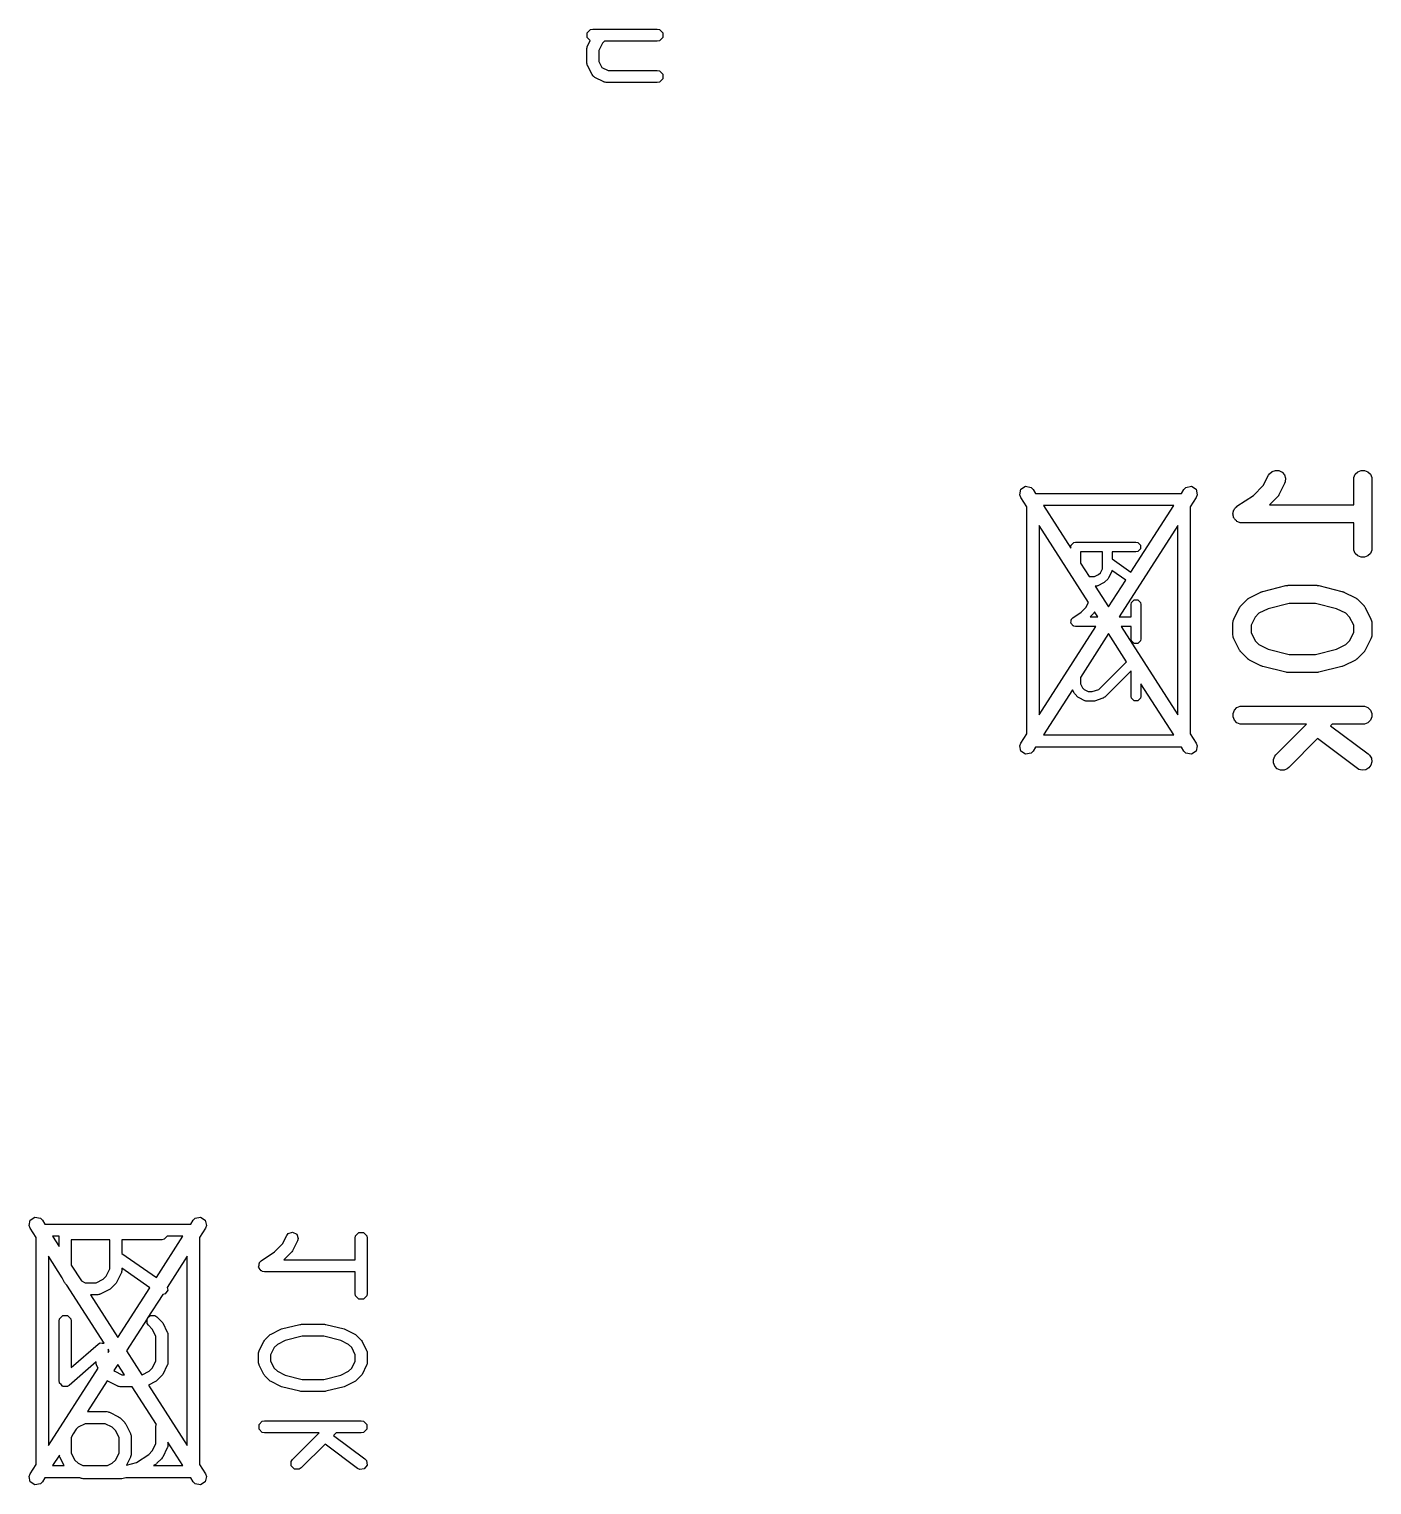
# Model space of a CAD drawing. Header units: inches. Extents: x 0.38 to 5.39, y 0.07 to 3.28.
# Drawn here: x 2.2934 to 2.7309, y 2.044 to 2.5185 of the extents above; entities that cross this region are included whole.
import ezdxf

# ---------------------------------------------------------------- set-up
doc = ezdxf.new("R2010")
doc.units = ezdxf.units.IN
doc.header["$MEASUREMENT"] = 0
doc.layers.add('BLACK', color=250, linetype='CONTINUOUS')

msp = doc.modelspace()

# ---------------------------------------------------------------- linework, layer by layer
at = {"layer": 'BLACK', "linetype": 'CONTINUOUS'}
for p, q in [((2.47525, 2.51732), (2.47632, 2.51838)), ((2.47525, 2.51581), (2.47525, 2.51732)), ((2.47624, 2.51482), (2.47525, 2.51581)), ((2.47632, 2.51838), (2.47707, 2.51853)), ((2.47707, 2.51853), (2.49807, 2.51853)), ((2.49807, 2.51853), (2.49882, 2.51838)), ((2.49882, 2.51838), (2.49989, 2.51732)), ((2.49989, 2.51581), (2.49882, 2.51475)), ((2.49989, 2.51732), (2.49989, 2.51581)), ((2.4751, 2.51207), (2.47512, 2.51216)), ((2.4751, 2.50757), (2.4751, 2.51207)), ((2.47511, 2.51221), (2.47519, 2.51251)), ((2.47512, 2.51216), (2.47511, 2.51221)), ((2.47519, 2.51251), (2.47525, 2.51282)), ((2.47525, 2.51282), (2.47528, 2.51285)), ((2.47528, 2.51285), (2.47531, 2.51295)), ((2.47531, 2.51295), (2.47624, 2.51482)), ((2.48019, 2.5139), (2.47904, 2.5116)), ((2.47904, 2.5116), (2.47904, 2.50803)), ((2.48088, 2.5146), (2.48019, 2.5139)), ((2.49807, 2.5146), (2.48088, 2.5146)), ((2.49882, 2.51475), (2.49807, 2.5146)), ((2.47512, 2.50747), (2.4751, 2.50757)), ((2.47511, 2.50743), (2.47512, 2.50747)), ((2.47519, 2.50712), (2.47511, 2.50743)), ((2.47525, 2.50681), (2.47519, 2.50712)), ((2.47528, 2.50678), (2.47525, 2.50681)), ((2.47531, 2.50669), (2.47528, 2.50678)), ((2.47681, 2.50369), (2.47531, 2.50669)), ((2.47904, 2.50803), (2.48004, 2.50603)), ((2.48004, 2.50603), (2.48203, 2.50504)), ((2.47705, 2.50338), (2.47681, 2.50369)), ((2.47708, 2.50328), (2.47705, 2.50338)), ((2.47719, 2.50319), (2.47708, 2.50328)), ((2.47728, 2.50308), (2.47719, 2.50319)), ((2.47738, 2.50305), (2.47728, 2.50308)), ((2.47769, 2.50281), (2.47738, 2.50305)), ((2.48069, 2.50131), (2.47769, 2.50281)), ((2.48078, 2.50128), (2.48069, 2.50131)), ((2.48082, 2.50125), (2.48078, 2.50128)), ((2.48112, 2.50119), (2.48082, 2.50125)), ((2.48143, 2.5011), (2.48112, 2.50119)), ((2.48147, 2.50112), (2.48143, 2.5011)), ((2.48157, 2.5011), (2.48147, 2.50112)), ((2.49807, 2.5011), (2.48157, 2.5011)), ((2.48203, 2.50504), (2.49807, 2.50504)), ((2.49807, 2.50504), (2.49882, 2.50489)), ((2.49882, 2.50125), (2.49807, 2.5011)), ((2.49882, 2.50489), (2.49989, 2.50382)), ((2.49989, 2.50231), (2.49882, 2.50125)), ((2.49989, 2.50382), (2.49989, 2.50231)), ((2.69556, 2.36976), (2.69722, 2.37308)), ((2.69722, 2.37308), (2.69753, 2.37357)), ((2.69753, 2.37357), (2.6984, 2.37432)), ((2.6984, 2.37432), (2.69949, 2.37469)), ((2.69949, 2.37469), (2.70064, 2.37461)), ((2.70064, 2.37461), (2.70167, 2.37409)), ((2.70167, 2.37409), (2.70243, 2.37322)), ((2.70243, 2.37322), (2.70279, 2.37213)), ((2.72509, 2.37233), (2.72553, 2.3734)), ((2.72553, 2.3734), (2.72634, 2.37421)), ((2.72634, 2.37421), (2.72741, 2.37465)), ((2.72741, 2.37465), (2.72856, 2.37465)), ((2.72856, 2.37465), (2.72963, 2.37421)), ((2.72963, 2.37421), (2.73044, 2.3734)), ((2.73044, 2.3734), (2.73088, 2.37233)), ((2.61622, 2.36675), (2.6166, 2.36851)), ((2.6166, 2.36851), (2.61812, 2.36949)), ((2.61812, 2.36949), (2.61989, 2.36911)), ((2.61989, 2.36911), (2.62053, 2.36844)), ((2.62053, 2.36844), (2.62135, 2.36717)), ((2.66888, 2.36717), (2.66971, 2.36844)), ((2.66971, 2.36844), (2.67035, 2.36911)), ((2.67035, 2.36911), (2.67211, 2.36949)), ((2.67211, 2.36949), (2.67363, 2.36851)), ((2.67363, 2.36851), (2.67402, 2.36675)), ((2.69236, 2.36655), (2.69556, 2.36976)), ((2.7025, 2.37044), (2.70063, 2.36669)), ((2.70271, 2.37098), (2.7025, 2.37044)), ((2.70279, 2.37213), (2.70271, 2.37098)), ((2.72503, 2.37176), (2.72509, 2.37233)), ((2.72503, 2.36346), (2.72503, 2.37176)), ((2.73088, 2.37233), (2.73094, 2.37176)), ((2.73094, 2.37176), (2.73094, 2.34926)), ((2.61656, 2.36589), (2.61622, 2.36675)), ((2.61854, 2.3628), (2.61656, 2.36589)), ((2.62135, 2.36717), (2.66888, 2.36717)), ((2.67368, 2.36589), (2.67169, 2.3628)), ((2.67402, 2.36675), (2.67368, 2.36589)), ((2.68698, 2.36297), (2.69236, 2.36655)), ((2.70008, 2.36592), (2.69762, 2.36346)), ((2.69762, 2.36346), (2.72503, 2.36346)), ((2.70026, 2.36615), (2.70008, 2.36592)), ((2.70032, 2.3662), (2.70026, 2.36615)), ((2.70038, 2.36629), (2.70032, 2.3662)), ((2.70044, 2.36637), (2.70038, 2.36629)), ((2.70047, 2.36644), (2.70044, 2.36637)), ((2.70063, 2.36669), (2.70047, 2.36644)), ((2.61854, 2.28886), (2.61854, 2.3628)), ((2.62388, 2.36323), (2.6328, 2.34935)), ((2.66635, 2.36323), (2.62388, 2.36323)), ((2.65242, 2.34155), (2.66635, 2.36323)), ((2.67169, 2.3628), (2.67169, 2.28886)), ((2.68566, 2.36051), (2.68572, 2.3608)), ((2.68572, 2.36023), (2.68566, 2.36051)), ((2.68572, 2.36109), (2.68583, 2.36136)), ((2.68572, 2.3608), (2.68572, 2.36109)), ((2.68572, 2.35993), (2.68572, 2.36023)), ((2.68583, 2.35967), (2.68572, 2.35993)), ((2.68583, 2.36136), (2.68589, 2.36164)), ((2.68589, 2.35938), (2.68583, 2.35967)), ((2.68589, 2.36164), (2.68605, 2.36188)), ((2.68605, 2.35914), (2.68589, 2.35938)), ((2.68605, 2.36188), (2.68616, 2.36215)), ((2.68616, 2.35887), (2.68605, 2.35914)), ((2.68616, 2.36215), (2.68637, 2.36236)), ((2.68636, 2.35866), (2.68616, 2.35887)), ((2.68652, 2.35842), (2.68636, 2.35866)), ((2.68637, 2.36236), (2.68653, 2.3626)), ((2.68653, 2.3626), (2.68697, 2.36296)), ((2.68697, 2.36296), (2.68697, 2.36297)), ((2.68697, 2.36297), (2.68698, 2.36297)), ((2.68698, 2.36297), (2.68698, 2.36297)), ((2.63857, 2.33164), (2.62248, 2.35667)), ((2.62248, 2.35667), (2.62248, 2.29498)), ((2.66776, 2.35667), (2.64864, 2.32693)), ((2.66776, 2.29498), (2.66776, 2.35667)), ((2.68677, 2.35826), (2.68652, 2.35842)), ((2.68697, 2.35805), (2.68677, 2.35826)), ((2.68724, 2.35794), (2.68697, 2.35805)), ((2.68748, 2.35778), (2.68724, 2.35794)), ((2.68777, 2.35773), (2.68748, 2.35778)), ((2.68804, 2.35761), (2.68777, 2.35773)), ((2.68861, 2.35756), (2.68804, 2.35761)), ((2.72503, 2.35756), (2.68861, 2.35756)), ((2.68861, 2.35756), (2.68861, 2.35756)), ((2.68861, 2.35756), (2.68861, 2.35756)), ((2.68861, 2.35756), (2.68861, 2.35756)), ((2.72503, 2.34926), (2.72503, 2.35756)), ((2.6328, 2.34973), (2.63292, 2.35033)), ((2.6328, 2.34935), (2.6328, 2.34973)), ((2.63292, 2.35033), (2.63377, 2.35118)), ((2.63377, 2.35118), (2.63438, 2.3513)), ((2.63438, 2.3513), (2.65406, 2.3513)), ((2.65406, 2.3513), (2.65466, 2.35118)), ((2.65466, 2.35118), (2.65552, 2.35033)), ((2.65552, 2.34913), (2.65466, 2.34828)), ((2.65552, 2.35033), (2.65552, 2.34913)), ((2.72509, 2.34869), (2.72503, 2.34926)), ((2.73094, 2.34926), (2.73088, 2.34869)), ((2.64311, 2.34816), (2.63595, 2.34816)), ((2.63595, 2.34816), (2.63595, 2.34446)), ((2.63595, 2.34446), (2.63878, 2.34006)), ((2.64311, 2.3426), (2.64311, 2.34816)), ((2.65406, 2.34816), (2.64626, 2.34816)), ((2.64626, 2.34816), (2.64626, 2.34586)), ((2.64626, 2.34586), (2.65242, 2.34155)), ((2.65466, 2.34828), (2.65406, 2.34816)), ((2.72553, 2.34762), (2.72509, 2.34869)), ((2.72634, 2.34681), (2.72553, 2.34762)), ((2.72741, 2.34637), (2.72634, 2.34681)), ((2.72856, 2.34637), (2.72741, 2.34637)), ((2.72963, 2.34681), (2.72856, 2.34637)), ((2.73044, 2.34762), (2.72963, 2.34681)), ((2.73088, 2.34869), (2.73044, 2.34762)), ((2.63878, 2.34006), (2.64057, 2.34006)), ((2.64057, 2.34006), (2.64188, 2.34071)), ((2.64188, 2.34071), (2.64246, 2.34129)), ((2.64246, 2.34129), (2.64311, 2.3426)), ((2.64516, 2.33965), (2.645, 2.33945)), ((2.6461, 2.34153), (2.64516, 2.33965)), ((2.64612, 2.3416), (2.6461, 2.34153)), ((2.64614, 2.34163), (2.64612, 2.3416)), ((2.64619, 2.34188), (2.64614, 2.34163)), ((2.64624, 2.34204), (2.64619, 2.34188)), ((2.65071, 2.3389), (2.64624, 2.34204)), ((2.64094, 2.33691), (2.6408, 2.33691)), ((2.6408, 2.33691), (2.64512, 2.3302)), ((2.64101, 2.33692), (2.64094, 2.33691)), ((2.64105, 2.33691), (2.64101, 2.33692)), ((2.64129, 2.33698), (2.64105, 2.33691)), ((2.64154, 2.33703), (2.64129, 2.33698)), ((2.64157, 2.33705), (2.64154, 2.33703)), ((2.64164, 2.33707), (2.64157, 2.33705)), ((2.64352, 2.33801), (2.64164, 2.33707)), ((2.64372, 2.33817), (2.64352, 2.33801)), ((2.64393, 2.33831), (2.64372, 2.33817)), ((2.64486, 2.33924), (2.64393, 2.33831)), ((2.645, 2.33945), (2.64486, 2.33924)), ((2.64512, 2.3302), (2.65071, 2.3389)), ((2.69104, 2.33315), (2.69479, 2.33503)), ((2.69479, 2.33503), (2.69484, 2.33505)), ((2.69484, 2.33505), (2.69485, 2.33506)), ((2.69485, 2.33506), (2.69509, 2.33514)), ((2.69509, 2.33514), (2.69533, 2.33524)), ((2.69533, 2.33524), (2.69536, 2.33524)), ((2.69536, 2.33524), (2.6954, 2.33525)), ((2.6954, 2.33525), (2.7029, 2.33713)), ((2.7029, 2.33713), (2.703, 2.33714)), ((2.703, 2.33714), (2.70304, 2.33716)), ((2.70304, 2.33716), (2.70325, 2.33718)), ((2.70325, 2.33718), (2.70347, 2.33721)), ((2.70347, 2.33721), (2.70351, 2.33721)), ((2.70351, 2.33721), (2.70361, 2.33722)), ((2.70361, 2.33722), (2.71299, 2.33722)), ((2.71299, 2.33722), (2.71309, 2.33721)), ((2.71309, 2.33721), (2.71313, 2.33721)), ((2.71313, 2.33721), (2.71335, 2.33718)), ((2.71335, 2.33718), (2.71356, 2.33716)), ((2.71356, 2.33716), (2.7136, 2.33714)), ((2.7136, 2.33714), (2.7137, 2.33713)), ((2.7137, 2.33713), (2.7212, 2.33525)), ((2.7212, 2.33525), (2.72124, 2.33524)), ((2.72124, 2.33524), (2.72127, 2.33524)), ((2.72127, 2.33524), (2.72151, 2.33514)), ((2.72151, 2.33514), (2.72175, 2.33506)), ((2.72175, 2.33506), (2.72176, 2.33505)), ((2.72176, 2.33505), (2.72181, 2.33503)), ((2.72181, 2.33503), (2.72556, 2.33315)), ((2.63777, 2.33004), (2.63857, 2.33164)), ((2.65249, 2.33098), (2.65261, 2.33159)), ((2.65249, 2.32693), (2.65249, 2.33098)), ((2.65261, 2.33159), (2.65346, 2.33244)), ((2.65346, 2.33244), (2.65466, 2.33244)), ((2.65466, 2.33244), (2.65552, 2.33159)), ((2.65552, 2.33159), (2.65564, 2.33098)), ((2.65564, 2.33098), (2.65564, 2.31973)), ((2.68785, 2.32996), (2.688, 2.33021)), ((2.688, 2.33021), (2.68803, 2.33028)), ((2.68803, 2.33028), (2.6881, 2.33036)), ((2.6881, 2.33036), (2.68816, 2.33045)), ((2.68816, 2.33045), (2.68822, 2.3305)), ((2.68822, 2.3305), (2.6884, 2.33073)), ((2.6884, 2.33073), (2.69028, 2.3326)), ((2.69028, 2.3326), (2.6905, 2.33279)), ((2.6905, 2.33279), (2.69055, 2.33285)), ((2.69055, 2.33285), (2.69064, 2.3329)), ((2.69064, 2.3329), (2.69072, 2.33297)), ((2.69072, 2.33297), (2.6908, 2.333)), ((2.6908, 2.333), (2.69104, 2.33315)), ((2.70398, 2.33131), (2.69714, 2.3296)), ((2.71262, 2.33131), (2.70398, 2.33131)), ((2.71946, 2.3296), (2.71262, 2.33131)), ((2.72556, 2.33315), (2.7258, 2.333)), ((2.7258, 2.333), (2.72588, 2.33297)), ((2.72588, 2.33297), (2.72596, 2.3329)), ((2.72596, 2.3329), (2.72605, 2.33285)), ((2.72605, 2.33285), (2.7261, 2.33279)), ((2.7261, 2.33279), (2.72632, 2.3326)), ((2.72632, 2.3326), (2.7282, 2.33073)), ((2.7282, 2.33073), (2.72838, 2.3305)), ((2.72838, 2.3305), (2.72844, 2.33045)), ((2.72844, 2.33045), (2.7285, 2.33036)), ((2.7285, 2.33036), (2.72857, 2.33028)), ((2.72857, 2.33028), (2.7286, 2.33021)), ((2.7286, 2.33021), (2.72875, 2.32996)), ((2.63283, 2.32505), (2.63292, 2.3255)), ((2.63292, 2.32596), (2.63304, 2.32608)), ((2.63292, 2.3255), (2.63292, 2.32596)), ((2.63304, 2.32608), (2.63307, 2.32623)), ((2.63307, 2.32623), (2.6335, 2.32667)), ((2.6335, 2.32667), (2.63618, 2.32846)), ((2.63618, 2.32846), (2.63777, 2.33004)), ((2.64018, 2.32799), (2.63912, 2.32693)), ((2.63912, 2.32693), (2.6416, 2.32693)), ((2.64032, 2.3282), (2.64018, 2.32799)), ((2.64047, 2.3284), (2.64032, 2.3282)), ((2.64055, 2.32856), (2.64047, 2.3284)), ((2.6416, 2.32693), (2.64055, 2.32856)), ((2.64864, 2.32693), (2.65249, 2.32693)), ((2.68566, 2.32489), (2.68572, 2.32547)), ((2.68572, 2.32547), (2.68576, 2.32556)), ((2.68576, 2.32556), (2.68577, 2.32567)), ((2.68577, 2.32567), (2.68597, 2.32621)), ((2.68597, 2.32621), (2.68785, 2.32996)), ((2.69292, 2.32689), (2.69157, 2.32419)), ((2.69411, 2.32809), (2.69292, 2.32689)), ((2.69714, 2.3296), (2.69411, 2.32809)), ((2.72249, 2.32809), (2.71946, 2.3296)), ((2.72368, 2.32689), (2.72249, 2.32809)), ((2.72503, 2.32419), (2.72368, 2.32689)), ((2.72875, 2.32996), (2.73063, 2.32621)), ((2.73063, 2.32621), (2.73083, 2.32567)), ((2.73083, 2.32567), (2.73084, 2.32556)), ((2.73084, 2.32556), (2.73088, 2.32547)), ((2.73088, 2.32547), (2.73094, 2.32489)), ((2.62248, 2.29498), (2.641, 2.32378)), ((2.63292, 2.32492), (2.63283, 2.32505)), ((2.63292, 2.32476), (2.63292, 2.32492)), ((2.63325, 2.32443), (2.63292, 2.32476)), ((2.6335, 2.32405), (2.63325, 2.32443)), ((2.63366, 2.32402), (2.6335, 2.32405)), ((2.63377, 2.3239), (2.63366, 2.32402)), ((2.63438, 2.32378), (2.63377, 2.3239)), ((2.641, 2.32378), (2.63438, 2.32378)), ((2.64512, 2.32146), (2.63595, 2.3072)), ((2.65099, 2.31233), (2.64512, 2.32146)), ((2.65249, 2.32378), (2.64924, 2.32378)), ((2.64924, 2.32378), (2.66776, 2.29498)), ((2.65249, 2.31973), (2.65249, 2.32378)), ((2.68566, 2.32114), (2.68566, 2.32489)), ((2.68572, 2.32056), (2.68566, 2.32114)), ((2.69157, 2.32419), (2.69157, 2.32184)), ((2.69157, 2.32184), (2.69292, 2.31914)), ((2.72368, 2.31914), (2.72503, 2.32184)), ((2.72503, 2.32184), (2.72503, 2.32419)), ((2.73094, 2.32114), (2.73088, 2.32056)), ((2.73094, 2.32489), (2.73094, 2.32114)), ((2.65261, 2.31913), (2.65249, 2.31973)), ((2.65346, 2.31828), (2.65261, 2.31913)), ((2.65466, 2.31828), (2.65346, 2.31828)), ((2.65552, 2.31913), (2.65466, 2.31828)), ((2.65564, 2.31973), (2.65552, 2.31913)), ((2.68576, 2.32047), (2.68572, 2.32056)), ((2.68577, 2.32036), (2.68576, 2.32047)), ((2.68597, 2.31982), (2.68577, 2.32036)), ((2.68785, 2.31607), (2.68597, 2.31982)), ((2.688, 2.31582), (2.68785, 2.31607)), ((2.69292, 2.31914), (2.69411, 2.31794)), ((2.69411, 2.31794), (2.69714, 2.31643)), ((2.69714, 2.31643), (2.70398, 2.31472)), ((2.71262, 2.31472), (2.71946, 2.31643)), ((2.71946, 2.31643), (2.72249, 2.31794)), ((2.72249, 2.31794), (2.72368, 2.31914)), ((2.72875, 2.31607), (2.7286, 2.31582)), ((2.73063, 2.31982), (2.72875, 2.31607)), ((2.73083, 2.32036), (2.73063, 2.31982)), ((2.73084, 2.32047), (2.73083, 2.32036)), ((2.73088, 2.32056), (2.73084, 2.32047)), ((2.64196, 2.3033), (2.65099, 2.31233)), ((2.68803, 2.31575), (2.688, 2.31582)), ((2.6881, 2.31567), (2.68803, 2.31575)), ((2.68816, 2.31558), (2.6881, 2.31567)), ((2.68822, 2.31553), (2.68816, 2.31558)), ((2.6884, 2.3153), (2.68822, 2.31553)), ((2.69028, 2.31343), (2.6884, 2.3153)), ((2.6905, 2.31324), (2.69028, 2.31343)), ((2.69055, 2.31318), (2.6905, 2.31324)), ((2.69064, 2.31313), (2.69055, 2.31318)), ((2.69072, 2.31306), (2.69064, 2.31313)), ((2.6908, 2.31303), (2.69072, 2.31306)), ((2.69104, 2.31287), (2.6908, 2.31303)), ((2.69479, 2.311), (2.69104, 2.31287)), ((2.70398, 2.31472), (2.71262, 2.31472)), ((2.72556, 2.31287), (2.72181, 2.311)), ((2.7258, 2.31303), (2.72556, 2.31287)), ((2.72588, 2.31306), (2.7258, 2.31303)), ((2.72596, 2.31313), (2.72588, 2.31306)), ((2.72605, 2.31318), (2.72596, 2.31313)), ((2.7261, 2.31324), (2.72605, 2.31318)), ((2.72632, 2.31343), (2.7261, 2.31324)), ((2.7282, 2.3153), (2.72632, 2.31343)), ((2.72838, 2.31553), (2.7282, 2.3153)), ((2.72844, 2.31558), (2.72838, 2.31553)), ((2.7285, 2.31567), (2.72844, 2.31558)), ((2.72857, 2.31575), (2.7285, 2.31567)), ((2.7286, 2.31582), (2.72857, 2.31575)), ((2.63595, 2.3072), (2.63595, 2.30511)), ((2.65249, 2.30937), (2.64393, 2.30081)), ((2.65249, 2.30099), (2.65249, 2.30937)), ((2.69484, 2.31098), (2.69479, 2.311)), ((2.69485, 2.31097), (2.69484, 2.31098)), ((2.69509, 2.31088), (2.69485, 2.31097)), ((2.69533, 2.31079), (2.69509, 2.31088)), ((2.69536, 2.31079), (2.69533, 2.31079)), ((2.6954, 2.31078), (2.69536, 2.31079)), ((2.7029, 2.3089), (2.6954, 2.31078)), ((2.703, 2.30889), (2.7029, 2.3089)), ((2.70304, 2.30887), (2.703, 2.30889)), ((2.70325, 2.30885), (2.70304, 2.30887)), ((2.70347, 2.30882), (2.70325, 2.30885)), ((2.70351, 2.30882), (2.70347, 2.30882)), ((2.70361, 2.30881), (2.70351, 2.30882)), ((2.71299, 2.30881), (2.70361, 2.30881)), ((2.71309, 2.30882), (2.71299, 2.30881)), ((2.71313, 2.30882), (2.71309, 2.30882)), ((2.71335, 2.30885), (2.71313, 2.30882)), ((2.71356, 2.30887), (2.71335, 2.30885)), ((2.7136, 2.30889), (2.71356, 2.30887)), ((2.7137, 2.3089), (2.7136, 2.30889)), ((2.7212, 2.31078), (2.7137, 2.3089)), ((2.72124, 2.31079), (2.7212, 2.31078)), ((2.72127, 2.31079), (2.72124, 2.31079)), ((2.72151, 2.31088), (2.72127, 2.31079)), ((2.72175, 2.31097), (2.72151, 2.31088)), ((2.72176, 2.31098), (2.72175, 2.31097)), ((2.72181, 2.311), (2.72176, 2.31098)), ((2.63338, 2.3032), (2.62388, 2.28843)), ((2.6339, 2.30216), (2.63338, 2.3032)), ((2.63406, 2.30196), (2.6339, 2.30216)), ((2.6342, 2.30175), (2.63406, 2.30196)), ((2.63514, 2.30081), (2.6342, 2.30175)), ((2.63595, 2.30511), (2.63661, 2.30379)), ((2.63661, 2.30379), (2.63718, 2.30322)), ((2.63718, 2.30322), (2.6385, 2.30256)), ((2.6385, 2.30256), (2.63974, 2.30256)), ((2.63974, 2.30256), (2.64196, 2.3033)), ((2.66635, 2.28843), (2.65564, 2.3051)), ((2.65564, 2.3051), (2.65564, 2.30099)), ((2.63535, 2.30067), (2.63514, 2.30081)), ((2.63555, 2.30051), (2.63535, 2.30067)), ((2.63742, 2.29958), (2.63555, 2.30051)), ((2.6375, 2.29956), (2.63742, 2.29958)), ((2.63752, 2.29953), (2.6375, 2.29956)), ((2.63777, 2.29948), (2.63752, 2.29953)), ((2.63801, 2.29942), (2.63777, 2.29948)), ((2.63805, 2.29943), (2.63801, 2.29942)), ((2.63813, 2.29941), (2.63805, 2.29943)), ((2.64, 2.29941), (2.63813, 2.29941)), ((2.64025, 2.29946), (2.64, 2.29941)), ((2.6405, 2.29949), (2.64025, 2.29946)), ((2.64331, 2.30043), (2.6405, 2.29949)), ((2.64338, 2.30047), (2.64331, 2.30043)), ((2.64342, 2.30047), (2.64338, 2.30047)), ((2.64362, 2.30061), (2.64342, 2.30047)), ((2.64384, 2.30073), (2.64362, 2.30061)), ((2.64386, 2.30077), (2.64384, 2.30073)), ((2.64393, 2.30081), (2.64386, 2.30077)), ((2.65261, 2.30038), (2.65249, 2.30099)), ((2.65346, 2.29953), (2.65261, 2.30038)), ((2.65466, 2.29953), (2.65346, 2.29953)), ((2.65552, 2.30038), (2.65466, 2.29953)), ((2.65564, 2.30099), (2.65552, 2.30038)), ((2.68616, 2.29653), (2.68697, 2.29735)), ((2.68697, 2.29735), (2.68804, 2.29779)), ((2.68804, 2.29779), (2.68861, 2.29785)), ((2.68861, 2.29785), (2.72798, 2.29785)), ((2.72798, 2.29785), (2.72856, 2.29779)), ((2.72856, 2.29779), (2.72963, 2.29735)), ((2.72963, 2.29735), (2.73044, 2.29653)), ((2.68572, 2.29547), (2.68616, 2.29653)), ((2.68572, 2.29432), (2.68572, 2.29547)), ((2.68616, 2.29325), (2.68572, 2.29432)), ((2.68697, 2.29244), (2.68616, 2.29325)), ((2.68804, 2.292), (2.68697, 2.29244)), ((2.72963, 2.29244), (2.72856, 2.292)), ((2.73044, 2.29325), (2.72963, 2.29244)), ((2.73044, 2.29653), (2.73088, 2.29547)), ((2.73088, 2.29432), (2.73044, 2.29325)), ((2.73088, 2.29547), (2.73088, 2.29432)), ((2.61656, 2.28577), (2.61854, 2.28886)), ((2.62388, 2.28843), (2.66635, 2.28843)), ((2.67169, 2.28886), (2.67368, 2.28577)), ((2.68861, 2.29194), (2.68804, 2.292)), ((2.70961, 2.29194), (2.68861, 2.29194)), ((2.69965, 2.28198), (2.70961, 2.29194)), ((2.71796, 2.29194), (2.71748, 2.29146)), ((2.71748, 2.29146), (2.72976, 2.28226)), ((2.72798, 2.29194), (2.71796, 2.29194)), ((2.72856, 2.292), (2.72798, 2.29194)), ((2.61622, 2.28491), (2.61656, 2.28577)), ((2.6166, 2.28314), (2.61622, 2.28491)), ((2.61812, 2.28216), (2.6166, 2.28314)), ((2.62053, 2.28321), (2.61989, 2.28255)), ((2.62135, 2.28449), (2.62053, 2.28321)), ((2.66888, 2.28449), (2.62135, 2.28449)), ((2.66971, 2.28321), (2.66888, 2.28449)), ((2.67035, 2.28255), (2.66971, 2.28321)), ((2.67363, 2.28314), (2.67211, 2.28216)), ((2.67402, 2.28491), (2.67363, 2.28314)), ((2.67368, 2.28577), (2.67402, 2.28491)), ((2.71326, 2.28724), (2.70383, 2.27781)), ((2.72621, 2.27753), (2.71326, 2.28724)), ((2.61989, 2.28255), (2.61812, 2.28216)), ((2.67211, 2.28216), (2.67035, 2.28255)), ((2.69884, 2.28047), (2.69928, 2.28154)), ((2.69884, 2.27932), (2.69884, 2.28047)), ((2.69928, 2.27825), (2.69884, 2.27932)), ((2.69928, 2.28154), (2.69965, 2.28198)), ((2.7001, 2.27744), (2.69928, 2.27825)), ((2.72976, 2.28226), (2.73018, 2.28187)), ((2.73065, 2.27862), (2.72996, 2.2777)), ((2.73018, 2.28187), (2.73077, 2.28087)), ((2.73093, 2.27973), (2.73065, 2.27862)), ((2.73077, 2.28087), (2.73093, 2.27973)), ((2.70116, 2.277), (2.7001, 2.27744)), ((2.70231, 2.277), (2.70116, 2.277)), ((2.70338, 2.27744), (2.70231, 2.277)), ((2.70383, 2.27781), (2.70338, 2.27744)), ((2.72671, 2.27723), (2.72621, 2.27753)), ((2.72782, 2.27695), (2.72671, 2.27723)), ((2.72896, 2.27711), (2.72782, 2.27695)), ((2.72996, 2.2777), (2.72896, 2.27711)), ((2.29377, 2.13032), (2.29529, 2.1313)), ((2.29529, 2.1313), (2.29706, 2.13092)), ((2.29706, 2.13092), (2.2977, 2.13025)), ((2.34687, 2.13025), (2.34751, 2.13092)), ((2.34751, 2.13092), (2.34928, 2.1313)), ((2.34928, 2.1313), (2.3508, 2.13032)), ((2.29338, 2.12856), (2.29377, 2.13032)), ((2.29372, 2.1277), (2.29338, 2.12856)), ((2.29571, 2.12461), (2.29372, 2.1277)), ((2.2977, 2.13025), (2.29852, 2.12898)), ((2.29852, 2.12898), (2.34605, 2.12898)), ((2.34605, 2.12898), (2.34687, 2.13025)), ((2.35085, 2.1277), (2.34886, 2.12461)), ((2.3508, 2.13032), (2.35118, 2.12856)), ((2.35118, 2.12856), (2.35085, 2.1277)), ((2.37782, 2.12587), (2.37925, 2.12635)), ((2.37925, 2.12635), (2.3806, 2.12567)), ((2.39979, 2.12514), (2.40086, 2.1262)), ((2.40086, 2.1262), (2.40236, 2.1262)), ((2.40236, 2.1262), (2.40343, 2.12514)), ((2.29571, 2.05067), (2.29571, 2.12461)), ((2.30105, 2.12504), (2.30318, 2.12172)), ((2.30318, 2.12504), (2.30105, 2.12504)), ((2.30318, 2.12172), (2.30318, 2.12504)), ((2.31968, 2.12391), (2.30712, 2.12391)), ((2.30712, 2.12391), (2.30712, 2.11559)), ((2.31968, 2.11435), (2.31968, 2.12391)), ((2.33665, 2.12391), (2.32362, 2.12391)), ((2.32362, 2.12391), (2.32362, 2.11941)), ((2.33485, 2.11155), (2.34352, 2.12504)), ((2.3374, 2.12406), (2.33665, 2.12391)), ((2.33838, 2.12504), (2.3374, 2.12406)), ((2.34352, 2.12504), (2.33838, 2.12504)), ((2.34886, 2.12461), (2.34886, 2.05067)), ((2.37336, 2.11991), (2.376, 2.12255)), ((2.376, 2.12255), (2.37735, 2.12526)), ((2.37735, 2.12526), (2.37782, 2.12587)), ((2.38087, 2.1235), (2.37937, 2.1205)), ((2.3806, 2.12567), (2.38108, 2.12424)), ((2.38108, 2.12424), (2.38087, 2.1235)), ((2.39964, 2.12438), (2.39979, 2.12514)), ((2.39964, 2.11735), (2.39964, 2.12438)), ((2.40343, 2.12514), (2.40358, 2.12438)), ((2.40358, 2.12438), (2.40358, 2.10639)), ((2.30418, 2.11143), (2.29965, 2.11848)), ((2.29965, 2.11848), (2.29965, 2.05679)), ((2.32362, 2.11941), (2.33485, 2.11155)), ((2.34492, 2.11848), (2.33841, 2.10836)), ((2.34492, 2.05679), (2.34492, 2.11848)), ((2.36848, 2.11648), (2.36902, 2.11702)), ((2.36902, 2.11702), (2.37336, 2.11991)), ((2.379, 2.11999), (2.37637, 2.11735)), ((2.37637, 2.11735), (2.39964, 2.11735)), ((2.37918, 2.12025), (2.379, 2.11999)), ((2.37937, 2.1205), (2.37918, 2.12025)), ((2.30712, 2.11559), (2.31043, 2.11045)), ((2.31749, 2.111), (2.31853, 2.11205)), ((2.31853, 2.11205), (2.31968, 2.11435)), ((2.32341, 2.113), (2.32191, 2.11)), ((2.32344, 2.1131), (2.32341, 2.113)), ((2.32347, 2.11313), (2.32344, 2.1131)), ((2.32353, 2.11344), (2.32347, 2.11313)), ((2.32361, 2.11374), (2.32353, 2.11344)), ((2.32362, 2.11388), (2.3236, 2.11379)), ((2.3236, 2.11379), (2.32361, 2.11374)), ((2.33272, 2.10824), (2.32362, 2.1146)), ((2.32362, 2.1146), (2.32362, 2.11388)), ((2.36818, 2.115), (2.3683, 2.11556)), ((2.3683, 2.11483), (2.36818, 2.115)), ((2.3683, 2.11614), (2.36844, 2.11628)), ((2.3683, 2.11556), (2.3683, 2.11614)), ((2.3683, 2.11463), (2.3683, 2.11483)), ((2.3687, 2.11423), (2.3683, 2.11463)), ((2.36844, 2.11628), (2.36848, 2.11648)), ((2.36902, 2.11375), (2.3687, 2.11423)), ((2.36922, 2.11371), (2.36902, 2.11375)), ((2.36936, 2.11357), (2.36922, 2.11371)), ((2.37011, 2.11342), (2.36936, 2.11357)), ((2.39964, 2.11342), (2.37011, 2.11342)), ((2.39964, 2.10639), (2.39964, 2.11342)), ((2.30489, 2.11), (2.30418, 2.11143)), ((2.30509, 2.10976), (2.30489, 2.11)), ((2.30526, 2.10949), (2.30509, 2.10976)), ((2.30572, 2.10903), (2.30526, 2.10949)), ((2.31782, 2.09021), (2.30572, 2.10903)), ((2.31043, 2.11045), (2.31162, 2.10985)), ((2.31162, 2.10985), (2.31519, 2.10985)), ((2.31519, 2.10985), (2.31749, 2.111)), ((2.31953, 2.10762), (2.31653, 2.10612)), ((2.31978, 2.10782), (2.31953, 2.10762)), ((2.32004, 2.10799), (2.31978, 2.10782)), ((2.32154, 2.10949), (2.32004, 2.10799)), ((2.32172, 2.10976), (2.32154, 2.10949)), ((2.32191, 2.11), (2.32172, 2.10976)), ((2.32228, 2.09201), (2.33272, 2.10824)), ((2.33857, 2.10746), (2.33771, 2.10623)), ((2.33841, 2.10836), (2.33857, 2.10746)), ((2.31565, 2.10592), (2.31334, 2.10592)), ((2.31334, 2.10592), (2.32228, 2.09201)), ((2.31575, 2.10594), (2.31565, 2.10592)), ((2.31579, 2.10592), (2.31575, 2.10594)), ((2.3161, 2.10601), (2.31579, 2.10592)), ((2.31641, 2.10607), (2.3161, 2.10601)), ((2.31644, 2.1061), (2.31641, 2.10607)), ((2.31653, 2.10612), (2.31644, 2.1061)), ((2.33696, 2.10609), (2.33186, 2.09817)), ((2.33771, 2.10623), (2.33696, 2.10609)), ((2.39979, 2.10563), (2.39964, 2.10639)), ((2.40086, 2.10457), (2.39979, 2.10563)), ((2.40236, 2.10457), (2.40086, 2.10457)), ((2.40343, 2.10563), (2.40236, 2.10457)), ((2.40358, 2.10639), (2.40343, 2.10563)), ((2.30318, 2.09739), (2.30333, 2.09814)), ((2.30333, 2.09814), (2.3044, 2.09921)), ((2.3044, 2.09921), (2.30591, 2.09921)), ((2.30591, 2.09921), (2.30697, 2.09814)), ((2.30697, 2.09814), (2.30712, 2.09739)), ((2.33183, 2.09812), (2.32509, 2.08764)), ((2.33183, 2.09663), (2.33183, 2.09812)), ((2.33186, 2.09817), (2.3329, 2.09921)), ((2.3329, 2.09921), (2.3344, 2.09921)), ((2.3344, 2.09921), (2.33504, 2.09878)), ((2.33504, 2.09878), (2.33654, 2.09728)), ((2.30318, 2.07789), (2.30318, 2.09739)), ((2.30712, 2.09739), (2.30712, 2.08223)), ((2.33226, 2.09599), (2.33183, 2.09663)), ((2.33353, 2.09472), (2.33226, 2.09599)), ((2.33468, 2.09242), (2.33353, 2.09472)), ((2.33654, 2.09728), (2.33672, 2.09702)), ((2.33672, 2.09702), (2.33691, 2.09677)), ((2.33691, 2.09677), (2.33841, 2.09377)), ((2.33841, 2.09377), (2.33844, 2.09367)), ((2.33844, 2.09367), (2.33847, 2.09364)), ((2.33847, 2.09364), (2.33853, 2.09333)), ((2.33853, 2.09333), (2.33861, 2.09303)), ((2.33861, 2.09303), (2.3386, 2.09298)), ((2.3386, 2.09298), (2.33862, 2.09289)), ((2.33862, 2.09289), (2.33862, 2.08389)), ((2.37172, 2.09278), (2.37198, 2.09295)), ((2.37198, 2.09295), (2.37223, 2.09315)), ((2.37223, 2.09315), (2.37523, 2.09465)), ((2.37523, 2.09465), (2.37544, 2.0947)), ((2.37544, 2.0947), (2.37564, 2.0948)), ((2.37564, 2.0948), (2.38164, 2.0963)), ((2.38164, 2.0963), (2.38188, 2.09631)), ((2.38188, 2.09631), (2.38211, 2.09636)), ((2.38211, 2.09636), (2.38961, 2.09636)), ((2.38961, 2.09636), (2.38985, 2.09631)), ((2.38985, 2.09631), (2.39009, 2.0963)), ((2.39009, 2.0963), (2.39609, 2.0948)), ((2.39609, 2.0948), (2.39628, 2.0947)), ((2.39628, 2.0947), (2.39649, 2.09465)), ((2.39649, 2.09465), (2.39949, 2.09315)), ((2.39949, 2.09315), (2.39974, 2.09295)), ((2.39974, 2.09295), (2.4, 2.09278)), ((2.30712, 2.08223), (2.31586, 2.08987)), ((2.31586, 2.08987), (2.31634, 2.09015)), ((2.31634, 2.09015), (2.3164, 2.09021)), ((2.3164, 2.09021), (2.31644, 2.09021)), ((2.31644, 2.09021), (2.31652, 2.09025)), ((2.31652, 2.09025), (2.31721, 2.09021)), ((2.31721, 2.09021), (2.31782, 2.09021)), ((2.31948, 2.08764), (2.31912, 2.08819)), ((2.31912, 2.08819), (2.31912, 2.08709)), ((2.33468, 2.08435), (2.33468, 2.09242)), ((2.36835, 2.08777), (2.36985, 2.09077)), ((2.36985, 2.09077), (2.37005, 2.09102)), ((2.37005, 2.09102), (2.37022, 2.09128)), ((2.37022, 2.09128), (2.37172, 2.09278)), ((2.37323, 2.08872), (2.37208, 2.08642)), ((2.37428, 2.08977), (2.37323, 2.08872)), ((2.3768, 2.09103), (2.37428, 2.08977)), ((2.38235, 2.09242), (2.3768, 2.09103)), ((2.38937, 2.09242), (2.38235, 2.09242)), ((2.39492, 2.09103), (2.38937, 2.09242)), ((2.39744, 2.08977), (2.39492, 2.09103)), ((2.39849, 2.08872), (2.39744, 2.08977)), ((2.39964, 2.08642), (2.39849, 2.08872)), ((2.4, 2.09278), (2.4015, 2.09128)), ((2.4015, 2.09128), (2.40168, 2.09102)), ((2.40168, 2.09102), (2.40187, 2.09077)), ((2.40187, 2.09077), (2.40337, 2.08777)), ((2.31518, 2.08405), (2.30645, 2.07641)), ((2.31518, 2.08389), (2.31518, 2.08405)), ((2.3152, 2.08379), (2.31518, 2.08389)), ((2.31519, 2.08375), (2.3152, 2.08379)), ((2.31527, 2.08344), (2.31519, 2.08375)), ((2.31533, 2.08313), (2.31527, 2.08344)), ((2.31912, 2.08709), (2.31948, 2.08764)), ((2.32509, 2.08764), (2.33009, 2.07986)), ((2.33353, 2.08205), (2.33468, 2.08435)), ((2.33853, 2.08344), (2.33847, 2.08313)), ((2.33861, 2.08375), (2.33853, 2.08344)), ((2.33862, 2.08389), (2.3386, 2.08379)), ((2.3386, 2.08379), (2.33861, 2.08375)), ((2.36815, 2.08703), (2.36823, 2.08733)), ((2.36816, 2.08698), (2.36815, 2.08703)), ((2.36815, 2.08689), (2.36816, 2.08698)), ((2.36815, 2.08389), (2.36815, 2.08689)), ((2.36816, 2.08379), (2.36815, 2.08389)), ((2.36815, 2.08375), (2.36816, 2.08379)), ((2.36823, 2.08344), (2.36815, 2.08375)), ((2.36823, 2.08733), (2.3683, 2.08764)), ((2.3683, 2.08313), (2.36823, 2.08344)), ((2.3683, 2.08764), (2.36833, 2.08767)), ((2.36833, 2.08767), (2.36835, 2.08777)), ((2.37208, 2.08642), (2.37208, 2.08435)), ((2.37208, 2.08435), (2.37323, 2.08205)), ((2.39849, 2.08205), (2.39964, 2.08435)), ((2.39964, 2.08435), (2.39964, 2.08642)), ((2.40337, 2.08777), (2.4034, 2.08767)), ((2.4034, 2.08767), (2.40343, 2.08764)), ((2.40343, 2.08764), (2.40349, 2.08733)), ((2.40349, 2.08344), (2.40343, 2.08313)), ((2.40349, 2.08733), (2.40357, 2.08703)), ((2.40357, 2.08375), (2.40349, 2.08344)), ((2.40357, 2.08703), (2.40356, 2.08698)), ((2.40356, 2.08698), (2.40358, 2.08689)), ((2.40358, 2.08389), (2.40356, 2.08379)), ((2.40356, 2.08379), (2.40357, 2.08375)), ((2.40358, 2.08689), (2.40358, 2.08389)), ((2.29965, 2.05679), (2.31588, 2.08204)), ((2.31537, 2.0831), (2.31533, 2.08313)), ((2.31539, 2.08301), (2.31537, 2.0831)), ((2.31588, 2.08204), (2.31539, 2.08301)), ((2.32228, 2.08327), (2.32102, 2.0813)), ((2.32102, 2.0813), (2.32132, 2.08101)), ((2.32132, 2.08101), (2.32362, 2.07986)), ((2.32448, 2.07986), (2.32228, 2.08327)), ((2.32362, 2.07986), (2.32448, 2.07986)), ((2.33009, 2.07986), (2.33019, 2.07986)), ((2.33019, 2.07986), (2.33248, 2.08101)), ((2.33248, 2.08101), (2.33353, 2.08205)), ((2.33654, 2.0795), (2.33504, 2.078)), ((2.33672, 2.07976), (2.33654, 2.0795)), ((2.33691, 2.08001), (2.33672, 2.07976)), ((2.33841, 2.08301), (2.33691, 2.08001)), ((2.33844, 2.0831), (2.33841, 2.08301)), ((2.33847, 2.08313), (2.33844, 2.0831)), ((2.36833, 2.0831), (2.3683, 2.08313)), ((2.36835, 2.08301), (2.36833, 2.0831)), ((2.36985, 2.08001), (2.36835, 2.08301)), ((2.37005, 2.07976), (2.36985, 2.08001)), ((2.37022, 2.0795), (2.37005, 2.07976)), ((2.37172, 2.078), (2.37022, 2.0795)), ((2.37323, 2.08205), (2.37428, 2.08101)), ((2.37428, 2.08101), (2.3768, 2.07975)), ((2.3768, 2.07975), (2.38235, 2.07836)), ((2.38937, 2.07836), (2.39492, 2.07975)), ((2.39492, 2.07975), (2.39744, 2.08101)), ((2.39744, 2.08101), (2.39849, 2.08205)), ((2.4015, 2.0795), (2.4, 2.078)), ((2.40168, 2.07976), (2.4015, 2.0795)), ((2.40187, 2.08001), (2.40168, 2.07976)), ((2.40337, 2.08301), (2.40187, 2.08001)), ((2.4034, 2.0831), (2.40337, 2.08301)), ((2.40343, 2.08313), (2.4034, 2.0831)), ((2.30329, 2.07734), (2.30318, 2.07789)), ((2.30329, 2.07726), (2.30329, 2.07734)), ((2.30332, 2.07723), (2.30329, 2.07726)), ((2.30333, 2.07714), (2.30332, 2.07723)), ((2.30382, 2.07665), (2.30333, 2.07714)), ((2.30428, 2.07612), (2.30382, 2.07665)), ((2.30435, 2.07612), (2.30428, 2.07612)), ((2.3044, 2.07607), (2.30435, 2.07612)), ((2.30509, 2.07607), (2.3044, 2.07607)), ((2.30578, 2.07602), (2.30509, 2.07607)), ((2.30586, 2.07607), (2.30578, 2.07602)), ((2.30591, 2.07607), (2.30586, 2.07607)), ((2.30596, 2.07613), (2.30591, 2.07607)), ((2.30645, 2.07641), (2.30596, 2.07613)), ((2.31885, 2.07793), (2.31238, 2.06786)), ((2.31902, 2.07782), (2.31885, 2.07793)), ((2.31927, 2.07763), (2.31902, 2.07782)), ((2.32227, 2.07613), (2.31927, 2.07763)), ((2.32237, 2.0761), (2.32227, 2.07613)), ((2.3224, 2.07607), (2.32237, 2.0761)), ((2.32271, 2.07601), (2.3224, 2.07607)), ((2.32301, 2.07593), (2.32271, 2.07601)), ((2.32305, 2.07594), (2.32301, 2.07593)), ((2.32315, 2.07592), (2.32305, 2.07594)), ((2.32701, 2.07592), (2.32315, 2.07592)), ((2.33487, 2.06369), (2.32701, 2.07592)), ((2.33453, 2.07763), (2.33226, 2.07649)), ((2.33226, 2.07649), (2.34492, 2.05679)), ((2.33478, 2.07782), (2.33453, 2.07763)), ((2.33504, 2.078), (2.33478, 2.07782)), ((2.37198, 2.07782), (2.37172, 2.078)), ((2.37223, 2.07763), (2.37198, 2.07782)), ((2.37523, 2.07613), (2.37223, 2.07763)), ((2.37544, 2.07607), (2.37523, 2.07613)), ((2.37564, 2.07598), (2.37544, 2.07607)), ((2.38164, 2.07448), (2.37564, 2.07598)), ((2.38188, 2.07447), (2.38164, 2.07448)), ((2.38211, 2.07442), (2.38188, 2.07447)), ((2.38961, 2.07442), (2.38211, 2.07442)), ((2.38235, 2.07836), (2.38937, 2.07836)), ((2.38985, 2.07447), (2.38961, 2.07442)), ((2.39009, 2.07448), (2.38985, 2.07447)), ((2.39609, 2.07598), (2.39009, 2.07448)), ((2.39628, 2.07607), (2.39609, 2.07598)), ((2.39649, 2.07613), (2.39628, 2.07607)), ((2.39949, 2.07763), (2.39649, 2.07613)), ((2.39974, 2.07782), (2.39949, 2.07763)), ((2.4, 2.078), (2.39974, 2.07782)), ((2.31238, 2.06786), (2.31865, 2.06786)), ((2.31865, 2.06786), (2.31875, 2.06784)), ((2.31875, 2.06784), (2.31879, 2.06785)), ((2.31879, 2.06785), (2.3191, 2.06777)), ((2.3191, 2.06777), (2.3194, 2.06771)), ((2.3194, 2.06771), (2.31944, 2.06768)), ((2.31944, 2.06768), (2.31953, 2.06765)), ((2.31953, 2.06765), (2.32253, 2.06615)), ((2.32253, 2.06615), (2.32278, 2.06596)), ((2.32278, 2.06596), (2.32304, 2.06578)), ((2.32304, 2.06578), (2.32454, 2.06428)), ((2.3683, 2.06364), (2.36936, 2.06471)), ((2.36936, 2.06471), (2.37011, 2.06486)), ((2.37011, 2.06486), (2.40161, 2.06486)), ((2.40161, 2.06486), (2.40236, 2.06471)), ((2.40236, 2.06471), (2.40343, 2.06364)), ((2.3077, 2.06059), (2.30712, 2.05943)), ((2.30873, 2.06218), (2.3077, 2.06059)), ((2.30932, 2.06277), (2.30873, 2.06218)), ((2.31162, 2.06392), (2.30932, 2.06277)), ((2.31819, 2.06392), (2.31162, 2.06392)), ((2.32049, 2.06277), (2.31819, 2.06392)), ((2.32153, 2.06172), (2.32049, 2.06277)), ((2.32268, 2.05943), (2.32153, 2.06172)), ((2.32454, 2.06428), (2.32472, 2.06402)), ((2.32472, 2.06402), (2.32491, 2.06377)), ((2.32491, 2.06377), (2.32641, 2.06077)), ((2.32641, 2.06077), (2.32644, 2.06068)), ((2.32644, 2.06068), (2.32647, 2.06064)), ((2.32647, 2.06064), (2.32653, 2.06034)), ((2.32653, 2.06034), (2.32661, 2.06003)), ((2.32661, 2.06003), (2.3266, 2.05999)), ((2.3266, 2.05999), (2.32662, 2.05989)), ((2.32662, 2.05989), (2.32662, 2.05389)), ((2.33468, 2.06289), (2.33483, 2.06364)), ((2.33468, 2.05736), (2.33468, 2.06289)), ((2.33483, 2.06364), (2.33487, 2.06369)), ((2.3683, 2.06214), (2.3683, 2.06364)), ((2.36936, 2.06107), (2.3683, 2.06214)), ((2.37011, 2.06092), (2.36936, 2.06107)), ((2.38786, 2.06092), (2.37011, 2.06092)), ((2.37922, 2.05228), (2.38786, 2.06092)), ((2.39343, 2.06092), (2.39261, 2.0601)), ((2.39261, 2.0601), (2.40279, 2.05247)), ((2.40161, 2.06092), (2.39343, 2.06092)), ((2.40236, 2.06107), (2.40161, 2.06092)), ((2.40343, 2.06214), (2.40236, 2.06107)), ((2.40343, 2.06364), (2.40343, 2.06214)), ((2.30712, 2.05943), (2.30712, 2.05436)), ((2.32268, 2.05436), (2.32268, 2.05943)), ((2.3324, 2.05392), (2.33353, 2.05506)), ((2.33353, 2.05506), (2.33468, 2.05736)), ((2.33841, 2.05601), (2.33691, 2.05301)), ((2.33844, 2.05611), (2.33841, 2.05601)), ((2.33847, 2.05614), (2.33844, 2.05611)), ((2.33853, 2.05645), (2.33847, 2.05614)), ((2.33861, 2.05675), (2.33853, 2.05645)), ((2.33862, 2.05689), (2.3386, 2.05679)), ((2.3386, 2.05679), (2.33861, 2.05675)), ((2.34352, 2.05024), (2.33862, 2.05786)), ((2.33862, 2.05786), (2.33862, 2.05689)), ((2.3898, 2.05729), (2.382, 2.0495)), ((2.40043, 2.04932), (2.3898, 2.05729)), ((2.29372, 2.04758), (2.29571, 2.05067)), ((2.30323, 2.05362), (2.30105, 2.05024)), ((2.30105, 2.05024), (2.30478, 2.05024)), ((2.30327, 2.05345), (2.30323, 2.05362)), ((2.30333, 2.05314), (2.30327, 2.05345)), ((2.30337, 2.05311), (2.30333, 2.05314)), ((2.30339, 2.05301), (2.30337, 2.05311)), ((2.30478, 2.05024), (2.30339, 2.05301)), ((2.30712, 2.05436), (2.30827, 2.05206)), ((2.30827, 2.05206), (2.30932, 2.05101)), ((2.30932, 2.05101), (2.31087, 2.05024)), ((2.31087, 2.05024), (2.31894, 2.05024)), ((2.31894, 2.05024), (2.32049, 2.05101)), ((2.32049, 2.05101), (2.32153, 2.05206)), ((2.32153, 2.05206), (2.32268, 2.05436)), ((2.32641, 2.05301), (2.32511, 2.05041)), ((2.32511, 2.05041), (2.32834, 2.05122)), ((2.32644, 2.05311), (2.32641, 2.05301)), ((2.32647, 2.05314), (2.32644, 2.05311)), ((2.32653, 2.05345), (2.32647, 2.05314)), ((2.32661, 2.05375), (2.32653, 2.05345)), ((2.32662, 2.05389), (2.3266, 2.0538)), ((2.3266, 2.0538), (2.32661, 2.05375)), ((2.32834, 2.05122), (2.3324, 2.05392)), ((2.33474, 2.05075), (2.33396, 2.05024)), ((2.33396, 2.05024), (2.34352, 2.05024)), ((2.33488, 2.05089), (2.33474, 2.05075)), ((2.33504, 2.051), (2.33488, 2.05089)), ((2.33654, 2.0525), (2.33504, 2.051)), ((2.33672, 2.05276), (2.33654, 2.0525)), ((2.33691, 2.05301), (2.33672, 2.05276)), ((2.34886, 2.05067), (2.35085, 2.04758)), ((2.37879, 2.05165), (2.37922, 2.05228)), ((2.37879, 2.05014), (2.37879, 2.05165)), ((2.37986, 2.04907), (2.37879, 2.05014)), ((2.40352, 2.0504), (2.40261, 2.0492)), ((2.40279, 2.05247), (2.4033, 2.0519)), ((2.4033, 2.0519), (2.40352, 2.0504)), ((2.29338, 2.04672), (2.29372, 2.04758)), ((2.29377, 2.04495), (2.29338, 2.04672)), ((2.29852, 2.0463), (2.2977, 2.04502)), ((2.30994, 2.0463), (2.29852, 2.0463)), ((2.31027, 2.04613), (2.30994, 2.0463)), ((2.31037, 2.04611), (2.31027, 2.04613)), ((2.3104, 2.04607), (2.31037, 2.04611)), ((2.31071, 2.04601), (2.3104, 2.04607)), ((2.31101, 2.04593), (2.31071, 2.04601)), ((2.31106, 2.04594), (2.31101, 2.04593)), ((2.31115, 2.04592), (2.31106, 2.04594)), ((2.32315, 2.04592), (2.31115, 2.04592)), ((2.32339, 2.04597), (2.32315, 2.04592)), ((2.32363, 2.04598), (2.32339, 2.04597)), ((2.32489, 2.0463), (2.32363, 2.04598)), ((2.34605, 2.0463), (2.32489, 2.0463)), ((2.34687, 2.04502), (2.34605, 2.0463)), ((2.35118, 2.04672), (2.3508, 2.04495)), ((2.35085, 2.04758), (2.35118, 2.04672)), ((2.38137, 2.04907), (2.37986, 2.04907)), ((2.382, 2.0495), (2.38137, 2.04907)), ((2.40112, 2.04899), (2.40043, 2.04932)), ((2.40261, 2.0492), (2.40112, 2.04899)), ((2.29529, 2.04397), (2.29377, 2.04495)), ((2.29706, 2.04436), (2.29529, 2.04397)), ((2.2977, 2.04502), (2.29706, 2.04436)), ((2.34751, 2.04436), (2.34687, 2.04502)), ((2.34928, 2.04397), (2.34751, 2.04436)), ((2.3508, 2.04495), (2.34928, 2.04397))]:
    msp.add_line(p, q, dxfattribs=at)

doc.saveas('drawing.dxf')
